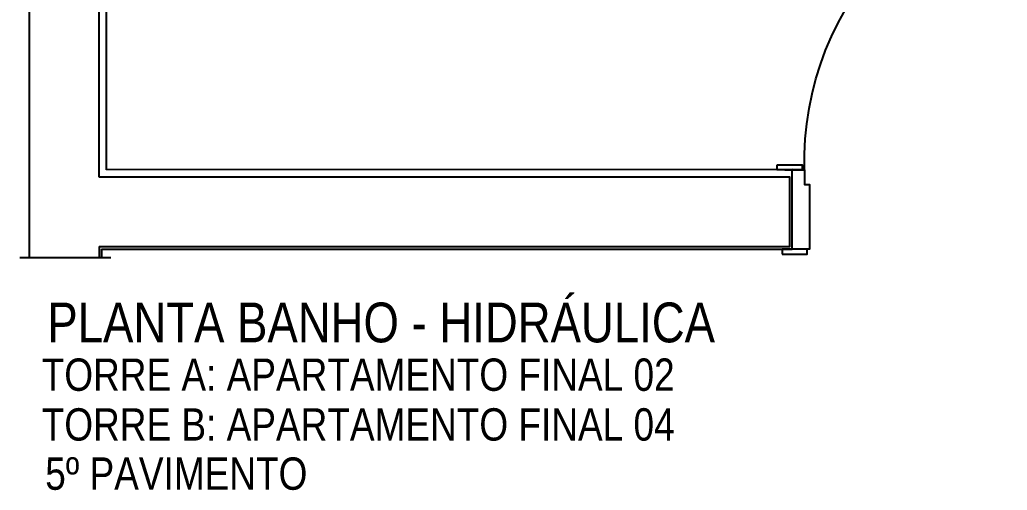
# Model space of a CAD drawing. Header units: metres. Extents: x 3 to 168, y -142 to 28.
# Drawn here: x 32.2 to 34.188, y -95.448 to -94.502 of the extents above; entities that cross this region are included whole.
import ezdxf

# ---------------------------------------------------------------- set-up
doc = ezdxf.new("R2010")
doc.units = ezdxf.units.M
doc.linetypes.add('DASHEDX2', pattern=[1.5, 1, -0.5])
for name, color, linetype in [('ARQ-ALV ACAB', 4, 'Continuous'), ('ARQ-ALV OSSO', 5, 'Continuous'), ('ARQ-AUX', 7, 'Continuous'), ('ARQ-CAX @ 1', 1, 'Continuous'), ('ARQ-PRJ', 7, 'DASHEDX2'), ('ARQ-TXT', 2, 'Continuous')]:
    doc.layers.add(name, color=color, linetype=linetype)
doc.styles.add('Adesa', font='ARIALN.TTF')

# ---------------------------------------------------------------- blocks, each defined once
blk = doc.blocks.new('*U237')
for points in [[(-0.665, 0.0197), (-0.615, 0.0197), (-0.615, 0.0097), (-0.665, 0.0097)], [(0.045, 0.0197), (-0.005, 0.0197), (-0.005, 0.0097), (0.045, 0.0097)], [(-0.675, -0.16), (-0.625, -0.16), (-0.625, -0.15), (-0.675, -0.15)], [(0, -0.15), (0, -0.77), (-0.03, -0.77), (-0.03, -0.15)], [(0.055, -0.16), (0.005, -0.16), (0.005, -0.15), (0.055, -0.15)]]:
    blk.add_lwpolyline(points, close=True)
for points in [[(-0.66, -0.15), (-0.62, -0.15), (-0.62, -0.12), (-0.61, -0.12), (-0.61, 0.0097), (-0.645, 0.0097), (-0.645, -0.15)], [(0.04, -0.15), (0, -0.15), (0, -0.12), (-0.01, -0.12), (-0.01, 0.0097), (0.025, 0.0097), (0.025, -0.15)]]:
    blk.add_lwpolyline(points)
at = {"layer": 'ARQ-PRJ'}
blk.add_arc((-0.0179, -0.1679), 0.6024, 178.2986, 271.7014, dxfattribs=at)
blk = doc.blocks.new('AREAS MOLHADAS')
at = {"layer": 'ARQ-ALV ACAB'}
for points in [[(32.3749, -94.8037), (32.3747, -93.564), (34.4948, -93.5639)], [(32.3649, -94.9634), (32.3649, -94.9807)]]:
    blk.add_lwpolyline(points, dxfattribs=at)
at = {"layer": 'ARQ-ALV ACAB', "elevation": 0}
blk.add_lwpolyline([(32.3649, -94.9634), (33.7551, -94.9634), (33.7551, -94.8036), (32.3749, -94.8037)], dxfattribs=at)
at = {"layer": 'ARQ-ALV OSSO', "elevation": 0}
for points in [[(32.2199, -94.9807), (32.2199, -93.409)], [(32.3599, -94.9584), (33.7501, -94.9584), (33.7501, -94.8189), (32.3599, -94.8187)]]:
    blk.add_lwpolyline(points, dxfattribs=at)
at = {"layer": 'ARQ-ALV OSSO'}
for points in [[(32.3599, -94.8187), (32.3597, -93.549), (35.3108, -93.549), (35.3111, -94.819)], [(32.3599, -94.9584), (32.3599, -94.9807)]]:
    blk.add_lwpolyline(points, dxfattribs=at)
at = {"layer": 'ARQ-AUX'}
blk.add_lwpolyline([(32.3837, -94.9807), (32.2001, -94.9807)], dxfattribs=at)
at = {"layer": 'ARQ-CAX @ 1', "xscale": -1, "rotation": 180}
blk.add_blockref('*U237', (34.4001, -94.9537, 0), dxfattribs=at)
at = {"layer": 'ARQ-TXT', "ltscale": 0.5, "style": 'Adesa'}
blk.add_text('PLANTA BANHO - HIDRÁULICA', height=0.08, dxfattribs=at).set_placement((32.2557, -95.1508, 0))
at = {"layer": 'ARQ-TXT', "style": 'Adesa'}
for s, p in [('TORRE A: APARTAMENTO FINAL 02', (32.2443, -95.2483, 217.9394)), ('TORRE B: APARTAMENTO FINAL 04 ', (32.2443, -95.3484, 217.9394)), ('5º PAVIMENTO', (32.2514, -95.4472, 326.909))]:
    blk.add_text(s, height=0.065, dxfattribs=at).set_placement(p)

msp = doc.modelspace()

# ---------------------------------------------------------------- block references
msp.add_blockref('AREAS MOLHADAS', (0, 0))

doc.saveas('drawing.dxf')
